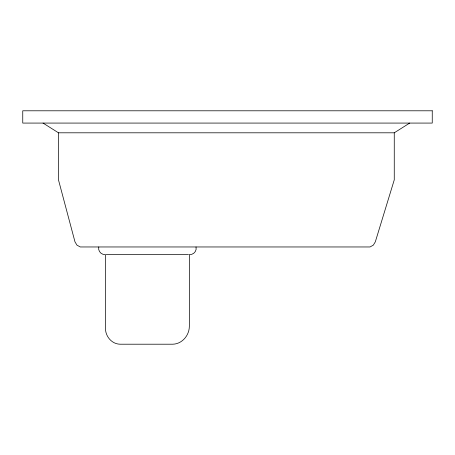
<?xml version="1.0" encoding="UTF-8"?>
<svg xmlns="http://www.w3.org/2000/svg" width="455" height="455" viewBox="0 0 455 455"><rect width="100%" height="100%" fill="white"/><g stroke="black" fill="none" stroke-linecap="round" stroke-linejoin="round"><path stroke-width="0.68" d="M43.049 123.078L58.473 132.803L394.263 132.803L409.682 123.078M106.191 254.567L188.501 254.567M394.263 132.803L394.263 179.85L375.318 241.844L373.327 245.154L370.006 246.963L80.29 246.963L76.969 245.154L74.978 241.844L58.473 179.85L58.473 132.803M196.031 246.963C197.066 251.023 193.46 255.05 189.343 254.567L189.343 326.366C189.291 335.415 182.097 344.003 172.786 344.208L120.029 344.208C111.822 344.054 105.486 336.478 105.458 328.51L105.458 254.567C101.346 255.05 97.74 251.023 98.775 246.963M432.25 110.793L22.75 110.793L22.75 123.078L432.25 123.078L432.25 110.793"/></g></svg>
